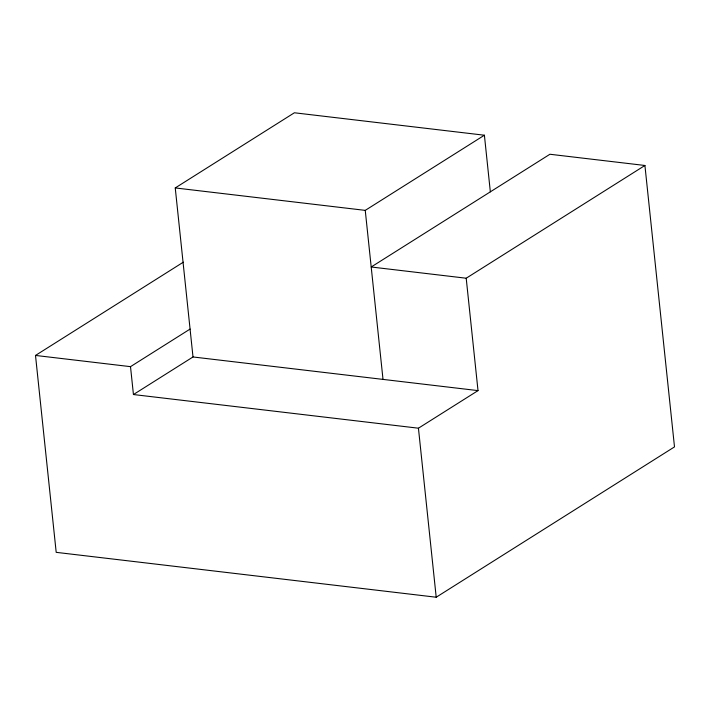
<?xml version="1.0" encoding="UTF-8"?>
<svg xmlns="http://www.w3.org/2000/svg" width="710" height="710" viewBox="0 0 710 710"><rect width="100%" height="100%" fill="white"/><g stroke="black" fill="none" stroke-linecap="round" stroke-linejoin="round"><path stroke-width="1.06" d="M190.076 329.076L130.507 366.653L133.436 394.538L193.005 356.961L175.246 187.937L294.393 112.775L484.397 135.22L490.344 191.842M644.92 165.474L466.204 278.222L371.197 266.995L549.922 154.256L644.92 165.474L674.5 446.901L436.206 597.225L56.197 552.345L35.5 355.435L183.34 262.167M175.246 187.937L365.251 210.373L484.397 135.22M133.436 394.538L418.438 428.201L478.016 390.615L466.204 278.222M193.005 356.961L478.016 390.615M35.5 355.435L130.507 366.653M418.438 428.201L436.206 597.225M365.251 210.373L383.01 379.397"/></g></svg>
